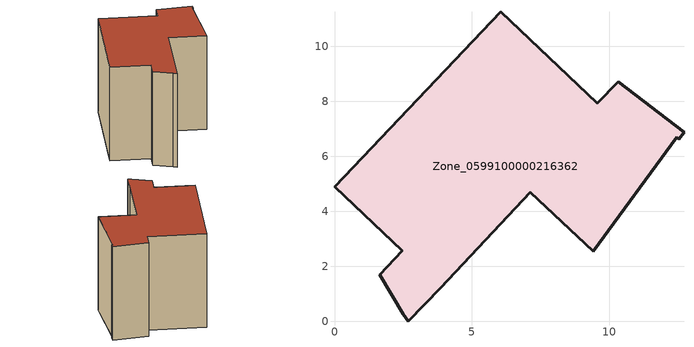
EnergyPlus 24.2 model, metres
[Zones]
Zone_0599100000216362
 floor ground (C_G): 10.32,8.71 12.72,6.88 12.53,6.63 12.45,6.69 9.42,2.54 7.13,4.69 3.87,1.22 2.68,0 2.5,0.25 1.64,1.69 2.46,2.56 0,4.9 6.05,11.26 9.57,7.92 z1.22
 wall outside (C_F): 1.64,1.69 2.5,0.25 2.68,0 3.87,1.22 7.13,4.69 9.42,2.54 12.45,6.69 12.53,6.63 12.72,6.88 10.32,8.71 9.57,7.92 6.05,11.26 0,4.9 2.46,2.56 1.64,1.69 z1.22:9.73
 roof outside (C_R): 6.05,11.26 0,4.9 2.46,2.56 1.64,1.69 2.5,0.25 2.68,0 3.87,1.22 7.13,4.69 9.42,2.54 12.45,6.69 12.53,6.63 12.72,6.88 10.32,8.71 9.57,7.92 z9.73
[BUILDING]
Pand.0599100000216362: North Axis=0; Terrain=City; Loads Convergence Tolerance Value=0.04; Temperature Convergence Tolerance Value=0.4; Solar Distribution=FullExterior; Maximum Number of Warmup Days=25; Minimum Number of Warmup Days=1
[Site:Location]
Rotterdam.The.Hague.AP_ZH_NLD Design_Conditions: Latitude=51.96; Longitude=4.45; Time Zone=1; Elevation=-4.5
[SITE:GROUNDTEMPERATURE:BUILDINGSURFACE]
18, 18, 18, 18, 18, 18, 18, 18, 18, 18, 18, 18
[MATERIAL] Thermal Absorptance=0.9; Solar Absorptance=0.7; Visible Absorptance=0.7
Name | Roughness | Thickness | Conductivity | Density | Specific Heat
G.TC.1975-1991 | MediumSmooth | 0.15 | 0.288461 | 540 | 1210
F.TC.1975-1991 | Rough | 0.3 | 0.230769 | 1920 | 840
R.TC.1975-1991 | MediumRough | 0.2 | 0.153846 | 1500 | 1000
[CONSTRUCTION]
C_G: G.TC.1975-1991
C_F: F.TC.1975-1991
C_R: R.TC.1975-1991
[ZONE]
Zone_0599100000216362: Type=1; Multiplier=1; Ceiling Height=Autocalculate; Volume=Autocalculate; Floor Area=autocalculate; Part of Total Floor Area=Yes
[ZONEINFILTRATION:DESIGNFLOWRATE]
Infil_Zone_0599100000216362: Zone or ZoneList or Space or SpaceList=Zone_0599100000216362; Schedule=AlwaysOn; Design Flow Rate Calculation Method=Flow/Area; Flow Rate per Floor Area=0.003; Constant Term Coefficient=1; Temperature Term Coefficient=0; Velocity Term Coefficient=0; Velocity Squared Term Coefficient=0
[HVACTEMPLATE:ZONE:IDEALLOADSAIRSYSTEM]
Zone_0599100000216362: Maximum Heating Supply Air Temperature=50; Minimum Cooling Supply Air Temperature=13; Maximum Heating Supply Air Humidity Ratio=0.0156; Minimum Cooling Supply Air Humidity Ratio=0.0077; Heating Limit=NoLimit; Cooling Limit=NoLimit; Dehumidification Control Type=ConstantSensibleHeatRatio; Cooling Sensible Heat Ratio=0.7; Dehumidification Setpoint=60; Humidification Control Type=None; Humidification Setpoint=30; Outdoor Air Method=None; Outdoor Air Flow Rate per Person=0.00944; Outdoor Air Flow Rate per Zone Floor Area=0; Outdoor Air Flow Rate per Zone=0; Demand Controlled Ventilation Type=None; Outdoor Air Economizer Type=NoEconomizer; Heat Recovery Type=None; Sensible Heat Recovery Effectiveness=0.7; Latent Heat Recovery Effectiveness=0.65
[ZONECONTROL:THERMOSTAT]
ThermostatControl_Zone_0599100000216362: Zone or ZoneList=Zone_0599100000216362; Control Type Schedule=DualSetpointControlType; Control 1=Thermostat_Zone_0599100000216362; Temperature Difference Between Cutout And Setpoint=0
[THERMOSTATSETPOINT:DUALSETPOINT]
Thermostat_Zone_0599100000216362: Heating Setpoint Temperature Schedule=HeatingSetpoint_Zone_0599100000216362; Cooling Setpoint Temperature Schedule=CoolingSetpoint_Zone_0599100000216362
[SCHEDULE:COMPACT]
HeatingSetpoint_Zone_0599100000216362: Through: 12/31, For: AllDays, Until: 24:00, 21
CoolingSetpoint_Zone_0599100000216362: Through: 12/31, For: AllDays, Until: 24:00, 24
DualSetpointControlType: Through: 12/31, For: AllDays, Until: 24:00, 4
AlwaysOn: Through: 12/31, For: AllDays, Until: 24:00, 1
